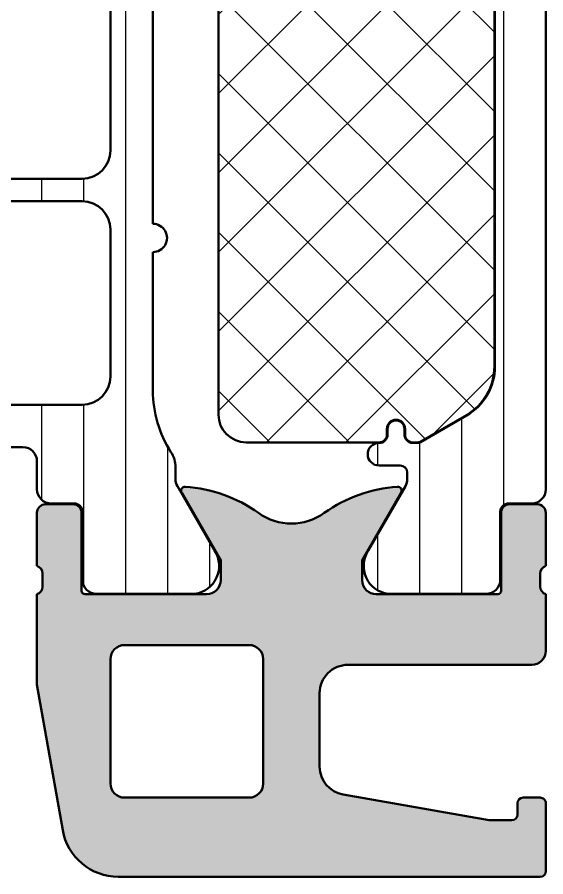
# Model space of a CAD drawing. Extents: x -50 to 20, y 0 to 92.5.
# Drawn here: x -18.7 to 0, y 0 to 30.41 of the extents above; entities that cross this region are included whole.
import ezdxf

# ---------------------------------------------------------------- set-up
doc = ezdxf.new("R2010")
doc.units = 0
for name, color, linetype, lineweight in [('0S-Alu contour', 7, 'Continuous', 50), ('0S-Alu hatch', 252, 'Continuous', 25), ('0S-Plastic contour', 254, 'Continuous', 50), ('0S-Plastic hatch', 253, 'Continuous', 25), ('0S-PT contour', 91, 'Continuous', 50), ('0S-PT hatch', 103, 'Continuous', 25)]:
    doc.layers.add(name, color=color, linetype=linetype, lineweight=lineweight)
pattern_1 = [(90, (0, 0), (-1.4859, 0), [])]

# ---------------------------------------------------------------- blocks, each defined once
blk = doc.blocks.new('284663__9034DD99_2694_4EA9_87F2_3540E70D84F1___4FC65944_0692_4AB7_A9DB_09616D38F82A_')
at = {"layer": '0S-Plastic hatch'}
h = blk.add_hatch(dxfattribs=at)
h.set_pattern_fill('ANSI31', color=256, scale=0.4680000000000001, angle=45, style=0)
h.set_pattern_definition(pattern_1)
edge = h.paths.add_edge_path()
edge.add_line((-18.30000000000016, 54.89999999999992), (-26.16602540378466, 54.89999999999991))
edge.add_arc((-26.166025403785, 54.40000000000011), 0.4999999999997869, 89.99999999996092, 119.9999999999614)
edge.add_line((-26.4160254037846, 54.83301270189232), (-30.64999999999999, 52.38852632902506))
edge.add_arc((-30.40000000000001, 51.95551362713281), 0.5000000000000119, 119.9999999999964, 180)
edge.add_line((-30.90000000000002, 51.95551362713281), (-30.90000000000002, 42.50000000000006))
edge.add_line((-30.90000000000002, 42.50000000000006), (-26.53802629928934, 16.03735954902173))
edge.add_arc((-25.55134089668851, 16.19999999999989), 0.9999999999999674, 189.3601908019133, 270.0000000000022)
edge.add_line((-25.55134089668847, 15.19999999999992), (-18.49999999999996, 15.19999999999952))
edge.add_ellipse((-18.49999999999999, 14.69999999999952), major_axis=(-0.5, 0), ratio=1, start_angle=180, end_angle=269.99999999999676, ccw=False)
edge.add_line((-17.99999999999999, 14.69999999999952), (-18.00000000000034, 13.70999432108407))
edge.add_arc((-17.50000267890922, 13.7099943210839), 0.4999973210911151, 180, 270.0003069820262)
edge.add_line((-17.50000000000003, 13.20999699999996), (-16.68966866666669, 13.20999699999996))
edge.add_ellipse((-16.68966866666669, 12.90999699999996), major_axis=(-0.2999999999999954, 0), ratio=1, start_angle=180, end_angle=270.00000000000136, ccw=False)
edge.add_line((-16.38966866666669, 12.90999699999996), (-16.39000061706371, 10.50999861706364))
edge.add_arc((-15.8900046396251, 10.50999597743857), 0.4999959774455833, 179.9996975182267, 270.0003024811859)
edge.add_line((-15.89000200000002, 10.00999999999996), (-12.41346050190056, 10.00999999999996))
edge.add_arc((-12.5557711508919, 10.99981807472281), 0.9999960709244723, 278.181608051899, 392.7270160998403)
edge.add_line((-11.71451850190055, 11.54045299999995), (-13.03303535120482, 13.82419148666038))
edge.add_ellipse((-12.60002263447439, 14.07419146095995), major_axis=(-0.5000000000000493, 0), ratio=1, start_angle=-0.005743823234126921, end_angle=29.999996599342808, ccw=False)
edge.add_line((-13.10002263196199, 14.0742415852734), (-13.0999813999081, 14.48553952193782))
edge.add_arc((-14.09998139493244, 14.48563977055342), 1.000000000049231, 359.9942561774004, 392.8769623310676)
edge.add_ellipse((-9.903592305206752, 17.19801278285536), major_axis=(-3.99666376192562, 0), ratio=1, start_angle=0, end_angle=32.87696233020711, ccw=False)
edge.add_line((-13.90025606713237, 17.19801278285534), (-13.9002560671323, 22.1024347076959))
edge.add_arc((-13.90025606713235, 22.6024347076959), 0.5, 270.0000000000065, 450.0000000000065)
edge.add_line((-13.90025606713241, 23.1024347076959), (-13.90025606713214, 34.02662736775299))
edge.add_arc((-13.90025606713235, 34.52662736775299), 0.5, 270.0000000000244, 450.0000000000244)
edge.add_line((-13.90025606713257, 35.02662736775299), (-13.90025606713199, 46.41843500766706))
edge.add_arc((-13.90025606713235, 46.91843500766706), 0.5, 270.0000000000423, 450.0000000000423)
edge.add_line((-13.90025606713273, 47.41843500766706), (-13.9002560671319, 52.70159370580744))
edge.add_ellipse((-9.903592306233213, 52.70159368955901), major_axis=(-3.996663760898689, 0), ratio=1, start_angle=327.1289949727639, end_angle=360, ccw=False)
edge.add_arc((-14.10026340410501, 55.41353035382055), 1.000000003522369, 327.1289961339606, 359.9988257753346)
edge.add_line((-13.10026340079265, 55.41350985973391), (-13.10025093800125, 55.92406174070546))
edge.add_ellipse((-12.60025275569301, 55.92540995734356), major_axis=(-0.4999999999996466, 0), ratio=1, start_angle=-29.999996599350084, end_angle=0.15449443367919002, ccw=False)
edge.add_line((-13.03326547242306, 56.17540993164298), (-11.71451850190055, 58.45954699999993))
edge.add_arc((-12.55577115089191, 59.00018192527708), 0.9999960709244783, 327.2729839001598, 441.818391948101)
edge.add_line((-12.41346050190056, 59.98999999999994), (-15.89000199999998, 59.98999999999995))
edge.add_arc((-15.89000463962506, 59.49000402256129), 0.4999959774456188, 89.99969751881291, 180.0003024817733)
edge.add_line((-16.39000061706371, 59.4900013829311), (-16.3896686666667, 57.09000299999994))
edge.add_ellipse((-16.68966866666668, 57.09000299999994), major_axis=(-0.2999999999999864, 0), ratio=1, start_angle=90, end_angle=180, ccw=False)
edge.add_line((-16.68966866666668, 56.79000299999995), (-17.50000000000003, 56.79000299999991))
edge.add_arc((-17.50000267890924, 56.29000567891603), 0.4999973210910512, 89.99969301797218, 180)
edge.add_line((-18.00000000000029, 56.29000567891603), (-17.99999999999998, 55.20000000000004))
edge.add_ellipse((-18.3000000000001, 55.20000000000004), major_axis=(-0.300000000000125, 0), ratio=1, start_angle=89.99999999999062, end_angle=180, ccw=False)
edge = h.paths.add_edge_path()
edge.add_line((-15.40025606713236, 53.10000000000057), (-15.40025606713236, 44.90000000000086))
edge.add_ellipse((-16.40025606713235, 44.90000000000086), major_axis=(-1, 0), ratio=1, start_angle=90, end_angle=180, ccw=False)
edge.add_line((-16.40025606713235, 43.90000000000086), (-29.10000000000029, 43.90000000000086))
edge.add_ellipse((-29.10000000000062, 44.90000000000099), major_axis=(-1.000000000000127, 0), ratio=1, start_angle=0, end_angle=90.0000000000187, ccw=False)
edge.add_line((-30.10000000000074, 44.90000000000064), (-30.10000000000074, 51.20495827718684))
edge.add_ellipse((-29.10000000000027, 51.20495827718684), major_axis=(-1.000000000000477, 0), ratio=1, start_angle=299.9999999999859, end_angle=360, ccw=False)
edge.add_line((-29.60000000000029, 52.07098368097181), (-26.3176914536247, 53.96602540378522))
edge.add_ellipse((-25.81769145362465, 53.09999999999988), major_axis=(-1.00000000000081, 0), ratio=1, start_angle=269.9999999999768, end_angle=299.9999999999766, ccw=False)
edge.add_line((-25.81769145362424, 54.10000000000068), (-16.40025606713235, 54.10000000000068))
edge.add_ellipse((-16.40025606713242, 53.10000000000062), major_axis=(-1.000000000000056, 0), ratio=1, start_angle=180, end_angle=269.99999999999653, ccw=False)
edge = h.paths.add_edge_path()
edge.add_line((-15.40025606713281, 42.10000000000091), (-15.40025606713236, 35.30000000000085))
edge.add_ellipse((-16.40025606713242, 35.30000000000079), major_axis=(-1.000000000000063, 0), ratio=1, start_angle=90.00000000000358, end_angle=180, ccw=False)
edge.add_line((-16.40025606713235, 34.30000000000073), (-28.31322668217892, 34.30000000000061))
edge.add_ellipse((-28.31322668217913, 34.80000000000064), major_axis=(-0.5000000000000246, 0), ratio=1, start_angle=9.360190801916701, end_angle=90.0000000000245, ccw=False)
edge.add_line((-28.80656938347958, 34.71867977451152), (-30.0922836691938, 42.51867977451182))
edge.add_ellipse((-29.5989409678933, 42.60000000000075), major_axis=(-0.5000000000000427, 0), ratio=1, start_angle=-90.0000000000191, end_angle=9.360190801895726, ccw=False)
edge.add_line((-29.59894096789314, 43.10000000000079), (-16.40025606713281, 43.10000000000079))
edge.add_ellipse((-16.40025606713275, 42.10000000000085), major_axis=(-0.999999999999943, 0), ratio=1, start_angle=180, end_angle=270.00000000000324, ccw=False)
edge = h.paths.add_edge_path()
edge.add_line((-28.01652338547539, 33.50000000000055), (-16.40025606713235, 33.50000000000078))
edge.add_ellipse((-16.40025606713229, 32.50000000000084), major_axis=(-0.999999999999936, 0), ratio=1, start_angle=180, end_angle=270.00000000000364, ccw=False)
edge.add_line((-15.40025606713236, 32.50000000000089), (-15.40025606713235, 25.70000000000083))
edge.add_ellipse((-16.40025606713237, 25.70000000000083), major_axis=(-1.000000000000014, 0), ratio=1, start_angle=90.00000000000063, end_angle=180, ccw=False)
edge.add_line((-16.40025606713235, 24.70000000000082), (-26.73080909976072, 24.70000000000071))
edge.add_ellipse((-26.73080909976078, 25.20000000000138), major_axis=(-0.5000000000006714, 0), ratio=1, start_angle=9.360190801940917, end_angle=90.00000000000728, ccw=False)
edge.add_line((-27.22415180106183, 25.11867977451196), (-28.5098660867756, 32.91867977451146))
edge.add_ellipse((-28.01652338547528, 33.00000000000064), major_axis=(-0.4999999999999077, 0), ratio=1, start_angle=-89.99999999998732, end_angle=9.360190801927217, ccw=False)
edge = h.paths.add_edge_path()
edge.add_ellipse((-16.40025606713286, 22.9000000000007), major_axis=(-1.000000000000049, 0), ratio=1, start_angle=180, end_angle=269.99999999999716, ccw=False)
edge.add_line((-15.40025606713281, 22.9000000000007), (-15.40025606713236, 17.70000000000083))
edge.add_ellipse((-16.40025606713236, 17.70000000000083), major_axis=(-1, 0), ratio=1, start_angle=90.00000000000023, end_angle=180, ccw=False)
edge.add_line((-16.40025606713235, 16.70000000000081), (-24.13913912611262, 16.7000000000007))
edge.add_ellipse((-24.13913912611248, 18.70000000000039), major_axis=(-1.999999999999688, 0), ratio=1, start_angle=9.360190801910619, end_angle=89.99999999999591, ccw=False)
edge.add_line((-26.11250993131391, 18.37471909804421), (-26.92744850435831, 23.31867977451155))
edge.add_ellipse((-26.43410580305792, 23.40000000000067), major_axis=(-0.4999999999999716, 0), ratio=1, start_angle=-89.9999999999788, end_angle=9.360190801919316, ccw=False)
edge.add_line((-26.4341058030581, 23.90000000000064), (-16.40025606713281, 23.90000000000075))
at = {"layer": '0S-Alu contour', "color": 7}
for points in [[(-29.60000000000029, 52.07098368097181), (-26.3176914536247, 53.96602540378522)], [(-25.81769145362424, 54.10000000000068), (-16.40025606713235, 54.10000000000068)], [(-15.40025606713236, 53.10000000000057), (-15.40025606713236, 44.90000000000086)], [(-30.10000000000074, 44.90000000000064), (-30.10000000000074, 51.20495827718684)], [(-16.40025606713235, 43.90000000000086), (-29.10000000000029, 43.90000000000086)], [(-29.59894096789314, 43.10000000000079), (-16.40025606713281, 43.10000000000079)], [(-28.80656938347958, 34.71867977451152), (-30.0922836691938, 42.51867977451182)], [(-15.40025606713281, 42.10000000000091), (-15.40025606713236, 35.30000000000085)], [(-16.40025606713235, 34.30000000000073), (-28.31322668217892, 34.30000000000061)], [(-28.01652338547539, 33.50000000000055), (-16.40025606713235, 33.50000000000078)], [(-27.22415180106183, 25.11867977451196), (-28.5098660867756, 32.91867977451146)], [(-15.40025606713236, 32.50000000000089), (-15.40025606713235, 25.70000000000083)], [(-16.40025606713235, 24.70000000000082), (-26.73080909976072, 24.70000000000071)], [(-26.4341058030581, 23.90000000000064), (-16.40025606713281, 23.90000000000075)], [(-26.11250993131391, 18.37471909804421), (-26.92744850435831, 23.31867977451155)], [(-15.40025606713281, 22.9000000000007), (-15.40025606713236, 17.70000000000083)], [(-16.40025606713235, 16.70000000000081), (-24.13913912611262, 16.7000000000007)]]:
    blk.add_lwpolyline(points, dxfattribs=at)
at = {"layer": '0S-Alu contour', "color": 7, "extrusion": (0, 0, -1)}
for centre, radius, start, end in [((25.81769145362465, 53.09999999999988), 1.00000000000081, 60.00000000002345, 90.0000000000232), ((16.40025606713242, 53.10000000000062), 1.000000000000056, 90.00000000000345, 180), ((29.10000000000027, 51.20495827718684), 1.000000000000477, 0, 60.0000000000141), ((29.10000000000062, 44.90000000000099), 1.000000000000127, 269.9999999999813, 0), ((16.40025606713235, 44.90000000000086), 1, 180, 270), ((29.5989409678933, 42.60000000000075), 0.5000000000000427, 350.6398091981043, 90.00000000001913), ((16.40025606713275, 42.10000000000085), 0.999999999999943, 89.99999999999675, 180), ((16.40025606713242, 35.30000000000079), 1.000000000000063, 180, 269.9999999999964), ((28.31322668217913, 34.80000000000064), 0.5000000000000246, 269.9999999999755, 350.6398091980833), ((28.01652338547528, 33.00000000000064), 0.4999999999999077, 350.6398091980728, 89.99999999998738), ((16.40025606713229, 32.50000000000084), 0.999999999999936, 89.99999999999633, 180), ((16.40025606713237, 25.70000000000083), 1.000000000000014, 180, 269.9999999999994), ((26.73080909976078, 25.20000000000138), 0.5000000000006714, 269.9999999999927, 350.6398091980591), ((26.43410580305792, 23.40000000000067), 0.4999999999999716, 350.6398091980807, 89.99999999997883), ((16.40025606713286, 22.9000000000007), 1.000000000000049, 90.00000000000286, 180), ((24.13913912611248, 18.70000000000039), 1.999999999999688, 270.0000000000041, 350.6398091980894), ((16.40025606713236, 17.70000000000083), 1, 180, 269.9999999999998)]:
    blk.add_arc(centre, radius, start, end, dxfattribs=at)
at = {"layer": '0S-Plastic contour', "color": 7}
for points in [[(-12.41346050190056, 59.98999999999994), (-15.89000199999998, 59.98999999999995)], [(-16.39000061706371, 59.4900013829311), (-16.3896686666667, 57.09000299999994)], [(-13.03326547242306, 56.17540993164298), (-11.71451850190055, 58.45954699999993)], [(-16.68966866666668, 56.79000299999995), (-17.50000000000003, 56.79000299999991)], [(-18.00000000000029, 56.29000567891603), (-17.99999999999998, 55.20000000000004)], [(-13.10026340079265, 55.41350985973391), (-13.10025093800125, 55.92406174070546)], [(-26.4160254037846, 54.83301270189232), (-30.64999999999999, 52.38852632902506)], [(-18.30000000000016, 54.89999999999992), (-26.16602540378466, 54.89999999999991)], [(-13.90025606713273, 47.41843500766706), (-13.9002560671319, 52.70159370580744)], [(-30.90000000000002, 51.95551362713281), (-30.90000000000002, 42.50000000000006), (-26.53802629928934, 16.03735954902173)], [(-13.90025606713257, 35.02662736775299), (-13.90025606713199, 46.41843500766706)], [(-13.90025606713241, 23.1024347076959), (-13.90025606713214, 34.02662736775299)], [(-13.90025606713237, 17.19801278285534), (-13.9002560671323, 22.1024347076959)], [(-25.55134089668847, 15.19999999999992), (-18.49999999999996, 15.19999999999952)], [(-17.99999999999999, 14.69999999999952), (-18.00000000000034, 13.70999432108407)], [(-13.10002263196199, 14.0742415852734), (-13.0999813999081, 14.48553952193782)], [(-11.71451850190055, 11.54045299999995), (-13.03303535120482, 13.82419148666038)], [(-17.50000000000003, 13.20999699999996), (-16.68966866666669, 13.20999699999996)], [(-16.38966866666669, 12.90999699999996), (-16.39000061706371, 10.50999861706364)], [(-15.89000200000002, 10.00999999999996), (-12.41346050190056, 10.00999999999996)]]:
    blk.add_lwpolyline(points, dxfattribs=at)
for centre, radius, start, end in [((-15.89000463962506, 59.49000402256129), 0.4999959774456188, 89.99969751881291, 180.0003024817733), ((-12.55577115089191, 59.00018192527708), 0.9999960709244783, 327.2729839001598, 81.81839194810102), ((-17.50000267890924, 56.29000567891603), 0.4999973210910512, 89.99969301797218, 180), ((-14.10026340410501, 55.41353035382055), 1.000000003522369, 327.1289961339606, 359.9988257753346), ((-26.166025403785, 54.40000000000011), 0.4999999999997869, 89.99999999996092, 119.9999999999614), ((-30.40000000000001, 51.95551362713281), 0.5000000000000119, 119.9999999999964, 180), ((-13.90025606713235, 46.91843500766706), 0.5, 270.0000000000423, 90.00000000004233), ((-13.90025606713235, 34.52662736775299), 0.5, 270.0000000000244, 90.00000000002441), ((-13.90025606713235, 22.6024347076959), 0.5, 270.0000000000065, 90.00000000000651), ((-25.55134089668851, 16.19999999999989), 0.9999999999999674, 189.3601908019133, 270.0000000000022), ((-14.09998139493244, 14.48563977055342), 1.000000000049231, 359.9942561774004, 32.87696233106756), ((-17.50000267890922, 13.7099943210839), 0.4999973210911151, 180, 270.0003069820262), ((-12.5557711508919, 10.99981807472281), 0.9999960709244723, 278.181608051899, 32.72701609984026), ((-15.8900046396251, 10.50999597743857), 0.4999959774455833, 179.9996975182267, 270.0003024811859)]:
    blk.add_arc(centre, radius, start, end, dxfattribs=at)
at = {"layer": '0S-Plastic contour', "color": 7, "extrusion": (0, 0, -1)}
for centre, radius, start, end in [((16.68966866666668, 57.09000299999994), 0.2999999999999865, 180, 270), ((12.60025275569301, 55.92540995734356), 0.4999999999996466, 359.8455055663208, 29.9999965993501), ((18.3000000000001, 55.20000000000004), 0.300000000000125, 180, 270.0000000000094), ((9.903592306233213, 52.70159368955901), 3.996663760898689, 0, 32.87100502723608), ((9.903592305206752, 17.19801278285536), 3.99666376192562, 327.1230376697929, 0), ((18.49999999999999, 14.69999999999952), 0.5, 90.00000000000325, 180), ((12.60002263447439, 14.07419146095995), 0.5000000000000493, 330.0000034006572, 0.0057438232341285), ((16.68966866666669, 12.90999699999996), 0.2999999999999954, 89.99999999999864, 180)]:
    blk.add_arc(centre, radius, start, end, dxfattribs=at)
blk = doc.blocks.new('442430__903A597C_8FF3_4122_9848_ED790C957395_')
at = {"layer": '0S-PT hatch'}
h = blk.add_hatch(dxfattribs=at)
h.set_pattern_fill('ANSI37', color=256, scale=0.625, angle=90, style=0)
h.set_pattern_definition([(135, (0, 0), (-1.403165018917055, -1.403165018917055), []), (225, (0, 0), (1.403165018917055, -1.403165018917055), [])])
edge = h.paths.add_edge_path()
edge.add_ellipse((-10.60000000000004, 53.65020331974261), major_axis=(-0.9799999999999737, 0), ratio=1, start_angle=269.9999999989983, end_angle=360, ccw=False)
edge.add_line((-10.59999999998291, 54.63020331974259), (-5.900406639391206, 54.63020331969547))
edge.add_ellipse((-5.900406639391136, 54.3497966803044), major_axis=(-0.2804066393910744, 0), ratio=1, start_angle=180, end_angle=270.0000000000143, ccw=False)
edge.add_line((-5.620000000000061, 54.3497966803044), (-5.620000000000047, 54.14922588506541))
edge.add_arc((-5.300033188098481, 54.14922588506541), 0.3199668119015655, 180, 360)
edge.add_line((-4.980066376196916, 54.14922588506541), (-4.980066376196916, 54.34979668035166))
edge.add_ellipse((-4.700066376196911, 54.34979668035165), major_axis=(-0.2800000000000047, 0), ratio=1, start_angle=273.5127870640264, end_angle=360, ccw=False)
edge.add_line((-4.71722233966846, 54.62927060206415), (-4.534987190539553, 54.62927060206415))
edge.add_ellipse((-4.534987190539615, 54.44927060206406), major_axis=(-0.180000000000085, 0), ratio=1, start_angle=240.00000000000472, end_angle=269.9999999999802, ccw=False)
edge.add_line((-4.444987190539585, 54.60515517474535), (-2.81000000000003, 53.66119488016578))
edge.add_ellipse((-3.800000000000026, 51.94646458067261), major_axis=(-1.979999999999981, 0), ratio=1, start_angle=180, end_angle=239.9999999999999, ccw=False)
edge.add_line((-1.820000000000042, 51.94646458067261), (-1.820000000000035, 18.05312877998357))
edge.add_ellipse((-3.800000000000037, 18.05312877998359), major_axis=(-1.980000000000001, 0), ratio=1, start_angle=119.99999999999969, end_angle=180, ccw=False)
edge.add_line((-2.810000000000046, 16.3383984804904), (-4.444987190539571, 15.39443818591081))
edge.add_ellipse((-4.534987190539568, 15.55032275859198), major_axis=(-0.1799999999999677, 0), ratio=1, start_angle=89.99999999999812, end_angle=120.00000000000489, ccw=False)
edge.add_line((-4.534987190539574, 15.37032275859201), (-4.717222339668417, 15.37032275859201))
edge.add_ellipse((-4.700066376196915, 15.6497966803045), major_axis=(-0.2799999999999944, 0), ratio=1, start_angle=0, end_angle=86.487212935983, ccw=False)
edge.add_line((-4.980066376196909, 15.6497966803045), (-4.980066376196909, 15.85036747559074))
edge.add_arc((-5.299495580910672, 15.85036747559074), 0.3194292047137637, 0, 180)
edge.add_line((-5.618924785624436, 15.85036747559074), (-5.618924785624443, 15.6497966803045))
edge.add_ellipse((-5.898924785624447, 15.64979668030449), major_axis=(-0.2800000000000038, 0), ratio=1, start_angle=90.00000000000199, end_angle=180, ccw=False)
edge.add_line((-5.898924785624437, 15.36979668030449), (-10.60000000000003, 15.36979668030449))
edge.add_ellipse((-10.60000000000003, 16.34979668030449), major_axis=(-0.9800000000000039, 0), ratio=1, start_angle=0, end_angle=90, ccw=False)
edge.add_line((-11.58000000000003, 16.34979668030449), (-11.58000000000002, 53.65020331974261))
at = {"layer": '0S-PT contour', "color": 7}
for points in [[(-10.59999999998291, 54.63020331974259), (-5.900406639391206, 54.63020331969547)], [(-4.71722233966846, 54.62927060206415), (-4.534987190539553, 54.62927060206415)], [(-4.444987190539585, 54.60515517474535), (-2.81000000000003, 53.66119488016578)], [(-5.620000000000061, 54.3497966803044), (-5.620000000000047, 54.14922588506541)], [(-4.980066376196916, 54.14922588506541), (-4.980066376196916, 54.34979668035166)], [(-11.58000000000003, 16.34979668030449), (-11.58000000000002, 53.65020331974261)], [(-1.820000000000042, 51.94646458067261), (-1.820000000000035, 18.05312877998357)], [(-2.810000000000046, 16.3383984804904), (-4.444987190539571, 15.39443818591081)], [(-5.618924785624436, 15.85036747559074), (-5.618924785624443, 15.6497966803045)], [(-4.980066376196909, 15.6497966803045), (-4.980066376196909, 15.85036747559074)], [(-5.898924785624437, 15.36979668030449), (-10.60000000000003, 15.36979668030449)], [(-4.534987190539574, 15.37032275859201), (-4.717222339668417, 15.37032275859201)]]:
    blk.add_lwpolyline(points, dxfattribs=at)
at = {"layer": '0S-PT contour', "color": 7, "extrusion": (0, 0, -1)}
for centre, radius, start, end in [((10.60000000000004, 53.65020331974261), 0.9799999999999737, 0, 90.00000000100168), ((5.900406639391136, 54.3497966803044), 0.2804066393910744, 89.99999999998566, 180), ((4.700066376196911, 54.34979668035165), 0.2800000000000047, 0, 86.48721293597362), ((4.534987190539615, 54.44927060206406), 0.180000000000085, 90.0000000000198, 119.9999999999953), ((3.800000000000026, 51.94646458067261), 1.979999999999981, 120.0000000000001, 180), ((3.800000000000037, 18.05312877998359), 1.980000000000001, 180, 240.0000000000003), ((10.60000000000003, 16.34979668030449), 0.9800000000000039, 270, 0), ((5.898924785624447, 15.64979668030449), 0.2800000000000038, 180, 269.999999999998), ((4.700066376196915, 15.6497966803045), 0.2799999999999944, 273.512787064017, 0), ((4.534987190539568, 15.55032275859198), 0.1799999999999677, 239.9999999999951, 270.000000000002)]:
    blk.add_arc(centre, radius, start, end, dxfattribs=at)
at = {"layer": '0S-PT contour', "color": 7}
for centre, radius, start, end in [((-5.300033188098481, 54.14922588506541), 0.3199668119015655, 180, 0), ((-5.299495580910672, 15.85036747559074), 0.3194292047137637, 0, 180)]:
    blk.add_arc(centre, radius, start, end, dxfattribs=at)
blk = doc.blocks.new('284663__798160B6_DFC3_4585_ACCB_82D0999333C2___09DF90F3_8431_4C7D_8492_146791D0062C_')
at = {"layer": '0S-Plastic hatch'}
h = blk.add_hatch(dxfattribs=at)
h.set_pattern_fill('ANSI31', color=256, scale=0.4680000000000001, angle=45, style=0)
h.set_pattern_definition(pattern_1)
edge = h.paths.add_edge_path()
edge.add_arc((-0.4999973210908451, 56.29000567891636), 0.4999973210907882, 0, 90.00030698202619)
edge.add_line((-0.5000000000000427, 56.79000299999997), (-1.310331333333373, 56.79000299999998))
edge.add_ellipse((-1.310331333333384, 57.09000299999997), major_axis=(-0.29999999999999, 0), ratio=1, start_angle=0, end_angle=90.00000000000222, ccw=False)
edge.add_line((-1.610331333333377, 57.09000299999998), (-1.609999382936351, 59.49000138293627))
edge.add_arc((-2.109995360374988, 59.49000402256134), 0.4999959774456046, 359.9996975182267, 450.0003024811858)
edge.add_line((-2.10999800000006, 59.98999999999998), (-5.586539498099497, 59.98999999999998))
edge.add_arc((-5.444228849108156, 59.00018192527712), 0.9999960709244863, 98.18160805189892, 212.7270160998402)
edge.add_line((-6.285481498099517, 58.45954699999996), (-4.966964648795261, 56.17580851333956))
edge.add_ellipse((-5.399977365525634, 55.92580853904003), major_axis=(-0.4999999999999857, 0), ratio=1, start_angle=179.9942561767025, end_angle=209.9999965993428, ccw=False)
edge.add_line((-4.899977368038094, 55.92575841472601), (-4.900000000009441, 55.7000000000647))
edge.add_ellipse((-5.150000000026923, 55.70000000006468), major_axis=(-0.250000000017482, 0), ratio=1, start_angle=89.99999999999898, end_angle=180, ccw=False)
edge.add_line((-5.150000000026928, 55.4500000000472), (-5.900406639391022, 55.45000000004714))
edge.add_arc((-5.900406639391022, 55.05074092693038), 0.3992590731167596, 90, 270)
edge.add_ellipse((-5.900406639391004, 54.35000000004706), major_axis=(-0.3014818537665675, 0), ratio=1, start_angle=180, end_angle=270.00000000000335, ccw=False)
edge.add_line((-5.59892478562444, 54.35000000004706), (-5.59892478562444, 54.1494292047609))
edge.add_arc((-5.299495580910679, 54.14942920476094), 0.2994292047137605, 180, 360)
edge.add_line((-5.000066376196919, 54.14942920476094), (-5.000066376196919, 54.3500000000472))
edge.add_ellipse((-4.700066376196947, 54.35000000004718), major_axis=(-0.2999999999999723, 0), ratio=1, start_angle=273.3936392714562, end_angle=360, ccw=False)
edge.add_line((-4.717825042085387, 54.64947392175965), (-4.534987190539595, 54.64947392175969))
edge.add_ellipse((-4.534987190539486, 54.44947392175964), major_axis=(-0.2000000000000526, 0), ratio=1, start_angle=240.0000000000182, end_angle=270.00000000003126, ccw=False)
edge.add_line((-4.434987190539514, 54.6226790025166), (-2.800000000000004, 53.67871870793689))
edge.add_ellipse((-3.799999999999933, 51.9466679003681), major_axis=(-1.999999999999888, 0), ratio=1, start_angle=180, end_angle=240.0000000000005, ccw=False)
edge.add_line((-1.800000000000039, 51.9466679003681), (-1.800000000000032, 18.05333209967902))
edge.add_ellipse((-3.800000000000025, 18.05333209967907), major_axis=(-1.999999999999993, 0), ratio=1, start_angle=119.9999999999996, end_angle=180, ccw=False)
edge.add_line((-2.80000000000004, 16.32128129211018), (-4.434987190539537, 15.37732099753067))
edge.add_ellipse((-4.53498719053973, 15.5505260782874), major_axis=(-0.199999999999962, 0), ratio=1, start_angle=90.00000000006719, end_angle=120.0000000000702, ccw=False)
edge.add_line((-4.534987190539496, 15.35052607828744), (-4.717825042085394, 15.3505260782875))
edge.add_ellipse((-4.700066376196961, 15.64999999999995), major_axis=(-0.2999999999999521, 0), ratio=1, start_angle=0, end_angle=86.60636072854493, ccw=False)
edge.add_line((-5.000066376196912, 15.64999999999995), (-5.000066376196919, 15.8505707952862))
edge.add_arc((-5.299495580910679, 15.8505707952862), 0.2994292047137605, 0, 180)
edge.add_line((-5.59892478562444, 15.8505707952862), (-5.59892478562444, 15.64999999999993))
edge.add_ellipse((-5.900406639390971, 15.65000000000003), major_axis=(-0.3014818537665311, 0), ratio=1, start_angle=89.9999999999904, end_angle=180, ccw=False)
edge.add_arc((-5.900406639391022, 14.94925907311675), 0.3992590731167524, 90, 270)
edge.add_line((-5.900406639391022, 14.55), (-5.150000000026892, 14.54999999999997))
edge.add_ellipse((-5.150000000026921, 14.29999999998249), major_axis=(-0.2500000000174793, 0), ratio=1, start_angle=180, end_angle=269.9999999999933, ccw=False)
edge.add_line((-4.900000000009441, 14.29999999998249), (-4.899977368038079, 14.07424158527375))
edge.add_ellipse((-5.399977365525623, 14.07419146095996), major_axis=(-0.4999999999999908, 0), ratio=1, start_angle=150.0000034006536, end_angle=180.0057438232342, ccw=False)
edge.add_line((-4.966964648795261, 13.82419148666039), (-6.285481498099521, 11.54045299999997))
edge.add_arc((-5.444228849108178, 10.99981807472282), 0.99999607092447, 147.2729839001595, 261.818391948101)
edge.add_line((-5.586539498099519, 10.00999999999998), (-2.109998000000047, 10.00999999999997))
edge.add_arc((-2.109995360374981, 10.5099959774386), 0.4999959774455975, 269.9996975188149, 360.0003024817733)
edge.add_line((-1.609999382936351, 10.5099986170688), (-1.610331333333377, 12.90999699999997))
edge.add_ellipse((-1.310331333333379, 12.90999699999997), major_axis=(-0.2999999999999976, 0), ratio=1, start_angle=270.0000000000001, end_angle=360, ccw=False)
edge.add_line((-1.31033133333338, 13.20999699999997), (-0.5000000000000427, 13.20999699999997))
edge.add_arc((-0.4999973210908451, 13.70999432108361), 0.4999973210908168, 269.9996930179738, 360)
edge.add_line((-2.84e-14, 13.70999432108361), (-5.68e-14, 56.29000567891636))
at = {"layer": '0S-Plastic contour', "color": 7}
for points in [[(-2.10999800000006, 59.98999999999998), (-5.586539498099497, 59.98999999999998)], [(-1.610331333333377, 57.09000299999998), (-1.609999382936351, 59.49000138293627)], [(-6.285481498099517, 58.45954699999996), (-4.966964648795261, 56.17580851333956)], [(-0.5000000000000427, 56.79000299999997), (-1.310331333333373, 56.79000299999998)], [(-2.84e-14, 13.70999432108361), (-5.68e-14, 56.29000567891636)], [(-4.899977368038094, 55.92575841472601), (-4.900000000009441, 55.7000000000647)], [(-5.150000000026928, 55.4500000000472), (-5.900406639391022, 55.45000000004714)], [(-4.717825042085387, 54.64947392175965), (-4.534987190539595, 54.64947392175969)], [(-4.434987190539514, 54.6226790025166), (-2.800000000000004, 53.67871870793689)], [(-5.59892478562444, 54.35000000004706), (-5.59892478562444, 54.1494292047609)], [(-5.000066376196919, 54.14942920476094), (-5.000066376196919, 54.3500000000472)], [(-1.800000000000039, 51.9466679003681), (-1.800000000000032, 18.05333209967902)], [(-2.80000000000004, 16.32128129211018), (-4.434987190539537, 15.37732099753067)], [(-5.59892478562444, 15.8505707952862), (-5.59892478562444, 15.64999999999993)], [(-5.000066376196912, 15.64999999999995), (-5.000066376196919, 15.8505707952862)], [(-4.534987190539496, 15.35052607828744), (-4.717825042085394, 15.3505260782875)], [(-5.900406639391022, 14.55), (-5.150000000026892, 14.54999999999997)], [(-4.900000000009441, 14.29999999998249), (-4.899977368038079, 14.07424158527375)], [(-4.966964648795261, 13.82419148666039), (-6.285481498099521, 11.54045299999997)], [(-1.31033133333338, 13.20999699999997), (-0.5000000000000427, 13.20999699999997)], [(-1.609999382936351, 10.5099986170688), (-1.610331333333377, 12.90999699999997)], [(-5.586539498099519, 10.00999999999998), (-2.109998000000047, 10.00999999999997)]]:
    blk.add_lwpolyline(points, dxfattribs=at)
for centre, radius, start, end in [((-5.444228849108156, 59.00018192527712), 0.9999960709244863, 98.18160805189892, 212.7270160998402), ((-2.109995360374988, 59.49000402256134), 0.4999959774456046, 359.9996975182267, 90.00030248118583), ((-0.4999973210908451, 56.29000567891636), 0.4999973210907882, 0, 90.00030698202619), ((-5.900406639391022, 55.05074092693038), 0.3992590731167596, 90, 270), ((-5.299495580910679, 54.14942920476094), 0.2994292047137605, 180, 0), ((-5.299495580910679, 15.8505707952862), 0.2994292047137605, 0, 180), ((-5.900406639391022, 14.94925907311675), 0.3992590731167524, 90, 270), ((-0.4999973210908451, 13.70999432108361), 0.4999973210908168, 269.9996930179738, 0), ((-5.444228849108178, 10.99981807472282), 0.99999607092447, 147.2729839001595, 261.818391948101), ((-2.109995360374981, 10.5099959774386), 0.4999959774455975, 269.9996975188149, 0.0003024817733149)]:
    blk.add_arc(centre, radius, start, end, dxfattribs=at)
at = {"layer": '0S-Plastic contour', "color": 7, "extrusion": (0, 0, -1)}
for centre, radius, start, end in [((1.310331333333384, 57.09000299999997), 0.29999999999999, 269.9999999999978, 0), ((5.399977365525634, 55.92580853904003), 0.4999999999999857, 150.0000034006572, 180.0057438232976), ((5.150000000026923, 55.70000000006468), 0.250000000017482, 180, 270.000000000001), ((5.900406639391004, 54.35000000004706), 0.3014818537665675, 89.99999999999665, 180), ((4.700066376196947, 54.35000000004718), 0.2999999999999723, 0, 86.60636072854378), ((4.534987190539486, 54.44947392175964), 0.2000000000000526, 89.99999999996871, 119.9999999999818), ((3.799999999999933, 51.9466679003681), 1.999999999999888, 119.9999999999995, 180), ((3.800000000000025, 18.05333209967907), 1.999999999999993, 180, 240.0000000000004), ((5.900406639390971, 15.65000000000003), 0.3014818537665311, 180, 270.0000000000096), ((4.700066376196961, 15.64999999999995), 0.2999999999999521, 273.3936392714551, 0), ((4.53498719053973, 15.5505260782874), 0.199999999999962, 239.9999999999298, 269.9999999999328), ((5.150000000026921, 14.29999999998249), 0.2500000000174793, 90.00000000000674, 180), ((5.399977365525623, 14.07419146095996), 0.4999999999999908, 179.9942561767658, 209.9999965993464), ((1.310331333333379, 12.90999699999997), 0.2999999999999976, 0, 89.99999999999991)]:
    blk.add_arc(centre, radius, start, end, dxfattribs=at)
blk = doc.blocks.new('445740__EC570781_A04E_4F46_BC6C_C69244B1F2D7_')
at = {"layer": '0S-Alu hatch'}
h = blk.add_hatch(color=256, dxfattribs=at)
edge = h.paths.add_edge_path()
edge.add_line((-2, 2.000000327459474), (-7.173648177666905, 2.912254089875332))
edge.add_ellipse((-6.999999999999985, 3.897061842887536), major_axis=(-0.9999999999999932, 0), ratio=1, start_angle=0, end_angle=80.00000000000063, ccw=False)
edge.add_line((-7.999999999999978, 3.897061842887538), (-8, 6.500000327459559))
edge.add_ellipse((-7.000000000000013, 6.500000327459573), major_axis=(-0.9999999999999866, 0), ratio=1, start_angle=269.99999999999926, end_angle=360, ccw=False)
edge.add_line((-7, 7.500000327459559), (-0.4999999999999503, 7.500000327459474))
edge.add_arc((-0.4999999999999716, 8.000000327459446), 0.4999999999999716, 270.0000000000025, 360)
edge.add_line((0, 8.000000327459446), (-2.84e-14, 9.999999999999972))
edge.add_ellipse((0.078836446542971, 10.26752059199305), major_axis=(-0.2788950563273862, 0), ratio=1, start_angle=-1.1645893741015811, end_angle=73.58012358051428, ccw=False)
edge.add_line((-0.2000010000000287, 10.27318899999144), (-0.2000010000000287, 10.72678299999145))
edge.add_ellipse((0.0788670956431263, 10.73244365946848), major_axis=(-0.2789255417371357, 0), ratio=1, start_angle=-73.57540544464717, end_angle=1.1628700728790022, ccw=False)
edge.add_line((-2.84e-14, 10.9999869999914), (-2.84e-14, 12.87999799999997))
edge.add_arc((-0.3000000000000398, 12.87999799999997), 0.3000000000000114, 0, 89.99999999999864)
edge.add_line((-0.3000000000000327, 13.17999799999998), (-1.279974319042821, 13.17999799999998))
edge.add_arc((-1.279974319042807, 12.87999799999997), 0.3000000000000114, 90.00000000000273, 180)
edge.add_line((-1.579974319042818, 12.87999799999997), (-1.579974319042818, 10.12000000000006))
edge.add_ellipse((-1.699974319042822, 10.12000000000006), major_axis=(-0.1200000000000037, 0), ratio=1, start_angle=90.00000000000301, end_angle=180, ccw=False)
edge.add_line((-1.699974319042816, 10.00000000000005), (-5.999999999999943, 10.00000000000005))
edge.add_ellipse((-5.999999999999959, 10.50000000000004), major_axis=(-0.4999999999999841, 0), ratio=1, start_angle=0, end_angle=90.00000000000182, ccw=False)
edge.add_line((-6.499999999999943, 10.50000000000004), (-6.499999999999857, 11.20000000000013))
edge.add_line((-6.499999999999857, 11.20000000000013), (-5.118504542377678, 13.59282032302727))
edge.add_arc((-5.238119784648517, 13.66188021535153), 0.1381197846485081, 329.9999999999962, 453.7233749421717)
edge.add_arc((-4.922392092608873, 8.810262417863242), 4.999999999999938, 93.72337494217327, 125.6276587366737)
edge.add_ellipse((-9.000000000000021, 14.50000000000014), major_axis=(-2.000000000000051, 0), ratio=1, start_angle=54.37234126332652, end_angle=125.62765873667331, ccw=False)
edge.add_arc((-13.07760790739117, 8.810262417863285), 4.999999999999905, 54.37234126332601, 86.27662505782698)
edge.add_arc((-12.76188021535155, 13.66188021535158), 0.1381197846484535, 86.27662505782705, 210.0000000000036)
edge.add_line((-12.88149545762234, 13.59282032302735), (-11.50000000000013, 11.20000000000013))
edge.add_line((-11.50000000000013, 11.20000000000013), (-11.50000000000005, 10.50000000000003))
edge.add_ellipse((-12.00000000000003, 10.50000000000004), major_axis=(-0.4999999999999841, 0), ratio=1, start_angle=89.99999999999818, end_angle=180, ccw=False)
edge.add_line((-12.00000000000005, 10.00000000000005), (-16.3000256809573, 10.00000000000005))
edge.add_ellipse((-16.30002568095731, 10.11999999999997), major_axis=(-0.1199999999999139, 0), ratio=1, start_angle=0, end_angle=90.0000000000017, ccw=False)
edge.add_line((-16.42002568095722, 10.11999999999997), (-16.42002568095722, 12.87999799999997))
edge.add_arc((-16.72002568095723, 12.87999799999997), 0.3000000000000114, 0, 89.99999999999662)
edge.add_line((-16.72002568095722, 13.17999799999998), (-17.7, 13.17999799999998))
edge.add_arc((-17.7, 12.87999799999997), 0.3000000000000114, 90, 180)
edge.add_line((-18.00000000000001, 12.87999799999997), (-18.00000000000001, 10.9999869999914))
edge.add_ellipse((-18.07886709564314, 10.73244365946849), major_axis=(-0.2789255417371111, 0), ratio=1, start_angle=178.8371299271176, end_angle=253.5754054446511, ccw=False)
edge.add_line((-17.79999900000001, 10.72678299999145), (-17.79999900000001, 10.27318899999144))
edge.add_ellipse((-18.07883644654303, 10.26752059199304), major_axis=(-0.2788950563274064, 0), ratio=1, start_angle=106.419876419487, end_angle=181.1645893741038, ccw=False)
edge.add_line((-18.00000000000002, 9.999999999999943), (-17.99999999999998, 6.805538511000548))
edge.add_line((-17.99999999999998, 6.805538511000548), (-17.09141624366987, 1.652703972125635))
edge.add_arc((-15.12180073764546, 2.000000327459503), 1.999999999999999, 190.0000000000001, 269.9999999999999)
edge.add_line((-15.12180073764546, 3.27459504e-07), (-0.2000000000000313, 3.274594746e-07))
edge.add_arc((-0.2000000000000313, 0.2000003274594775), 0.2000000000000028, 270, 360)
edge.add_line((-2.84e-14, 0.2000003274594774), (0, 2.600000327459468))
edge.add_arc((-0.2000000000000597, 2.600000327459454), 0.2000000000000597, 0, 90.00000000000406)
edge.add_line((-0.2000000000000739, 2.800000327459514), (-0.8000000000000397, 2.800000327459486))
edge.add_arc((-0.8000000000000397, 2.600000327459525), 0.1999999999999602, 90, 180)
edge.add_line((-1, 2.600000327459525), (-1.000000000000014, 2.200000327459477))
edge.add_ellipse((-1.200000000000003, 2.20000032745945), major_axis=(-0.1999999999999897, 0), ratio=1, start_angle=90.00000000000028, end_angle=180, ccw=False)
edge.add_line((-1.200000000000002, 2.00000032745946), (-2, 2.000000327459474))
edge = h.paths.add_edge_path()
edge.add_ellipse((-10.5, 7.700000327459434), major_axis=(-0.5000000000000071, 0), ratio=1, start_angle=180, end_angle=269.9999999999992, ccw=False)
edge.add_line((-10, 7.700000327459434), (-9.999999999999972, 3.300000327459457))
edge.add_ellipse((-10.49999999999996, 3.300000327459443), major_axis=(-0.4999999999999858, 0), ratio=1, start_angle=90.00000000000159, end_angle=180, ccw=False)
edge.add_line((-10.49999999999994, 2.800000327459457), (-14.89999999999995, 2.800000327459514))
edge.add_ellipse((-14.89999999999996, 3.300000327459528), major_axis=(-0.5000000000000178, 0), ratio=1, start_angle=0, end_angle=90.0000000000012, ccw=False)
edge.add_line((-15.39999999999998, 3.300000327459528), (-15.40000000000004, 7.700000327459491))
edge.add_ellipse((-14.90000000000004, 7.700000327459491), major_axis=(-0.5, 0), ratio=1, start_angle=269.9999999999996, end_angle=360, ccw=False)
edge.add_line((-14.90000000000003, 8.200000327459492), (-10.5, 8.20000032745944))
at = {"layer": '0S-Alu contour', "color": 7}
for points in [[(-12.88149545762234, 13.59282032302735), (-11.50000000000013, 11.20000000000013), (-11.50000000000005, 10.50000000000003)], [(-6.499999999999943, 10.50000000000004), (-6.499999999999857, 11.20000000000013), (-5.118504542377678, 13.59282032302727)], [(-16.72002568095722, 13.17999799999998), (-17.7, 13.17999799999998)], [(-0.3000000000000327, 13.17999799999998), (-1.279974319042821, 13.17999799999998)], [(-18.00000000000001, 12.87999799999997), (-18.00000000000001, 10.9999869999914)], [(-16.42002568095722, 10.11999999999997), (-16.42002568095722, 12.87999799999997)], [(-1.579974319042818, 12.87999799999997), (-1.579974319042818, 10.12000000000006)], [(-2.84e-14, 10.9999869999914), (-2.84e-14, 12.87999799999997)], [(-17.79999900000001, 10.72678299999145), (-17.79999900000001, 10.27318899999144)], [(-0.2000010000000287, 10.27318899999144), (-0.2000010000000287, 10.72678299999145)], [(-18.00000000000002, 9.999999999999943), (-17.99999999999998, 6.805538511000548), (-17.09141624366987, 1.652703972125635)], [(-12.00000000000005, 10.00000000000005), (-16.3000256809573, 10.00000000000005)], [(-1.699974319042816, 10.00000000000005), (-5.999999999999943, 10.00000000000005)], [(0, 8.000000327459446), (-2.84e-14, 9.999999999999972)], [(-14.90000000000003, 8.200000327459492), (-10.5, 8.20000032745944)], [(-15.39999999999998, 3.300000327459528), (-15.40000000000004, 7.700000327459491)], [(-10, 7.700000327459434), (-9.999999999999972, 3.300000327459457)], [(-7, 7.500000327459559), (-0.4999999999999503, 7.500000327459474)], [(-7.999999999999978, 3.897061842887538), (-8, 6.500000327459559)], [(-10.49999999999994, 2.800000327459457), (-14.89999999999995, 2.800000327459514)], [(-2, 2.000000327459474), (-7.173648177666905, 2.912254089875332)], [(-0.2000000000000739, 2.800000327459514), (-0.8000000000000397, 2.800000327459486)], [(-1, 2.600000327459525), (-1.000000000000014, 2.200000327459477)], [(-2.84e-14, 0.2000003274594774), (0, 2.600000327459468)], [(-1.200000000000002, 2.00000032745946), (-2, 2.000000327459474)], [(-15.12180073764546, 3.27459504e-07), (-0.2000000000000313, 3.274594746e-07)]]:
    blk.add_lwpolyline(points, dxfattribs=at)
for centre, radius, start, end in [((-12.76188021535155, 13.66188021535158), 0.1381197846484535, 86.27662505782705, 210.0000000000036), ((-13.07760790739117, 8.810262417863285), 4.999999999999905, 54.37234126332601, 86.27662505782698), ((-4.922392092608873, 8.810262417863242), 4.999999999999938, 93.72337494217327, 125.6276587366737), ((-5.238119784648517, 13.66188021535153), 0.1381197846485081, 329.9999999999962, 93.72337494217173), ((-17.7, 12.87999799999997), 0.3000000000000114, 90, 180), ((-16.72002568095723, 12.87999799999997), 0.3000000000000114, 0, 89.99999999999662), ((-1.279974319042807, 12.87999799999997), 0.3000000000000114, 90.00000000000273, 180), ((-0.3000000000000398, 12.87999799999997), 0.3000000000000114, 0, 89.99999999999864), ((-0.4999999999999716, 8.000000327459446), 0.4999999999999716, 270.0000000000025, 0), ((-0.8000000000000397, 2.600000327459525), 0.1999999999999602, 90, 180), ((-0.2000000000000597, 2.600000327459454), 0.2000000000000597, 0, 90.00000000000406), ((-15.12180073764546, 2.000000327459503), 1.999999999999999, 190.0000000000001, 269.9999999999999), ((-0.2000000000000313, 0.2000003274594775), 0.2000000000000028, 270, 0)]:
    blk.add_arc(centre, radius, start, end, dxfattribs=at)
at = {"layer": '0S-Alu contour', "color": 7, "extrusion": (0, 0, -1)}
for centre, radius, start, end in [((9.000000000000021, 14.50000000000014), 2.000000000000051, 234.3723412633267, 305.6276587366735), ((18.07886709564314, 10.73244365946849), 0.2789255417371111, 106.4245945553489, 181.1628700728825), ((-0.0788670956431263, 10.73244365946848), 0.2789255417371357, 358.837129927121, 73.57540544464716), ((12.00000000000003, 10.50000000000004), 0.4999999999999841, 180, 270.0000000000018), ((5.999999999999959, 10.50000000000004), 0.4999999999999841, 269.9999999999982, 0), ((18.07883644654303, 10.26752059199304), 0.2788950563274064, 178.8354106258962, 253.580123580513), ((16.30002568095731, 10.11999999999997), 0.1199999999999139, 269.9999999999983, 0), ((1.699974319042822, 10.12000000000006), 0.1200000000000037, 180, 269.999999999997), ((-0.078836446542971, 10.26752059199305), 0.2788950563273862, 286.4198764194857, 1.164589374101618), ((14.90000000000004, 7.700000327459491), 0.5, 0, 90.0000000000004), ((10.5, 7.700000327459434), 0.5000000000000071, 90.00000000000081, 180), ((7.000000000000013, 6.500000327459573), 0.9999999999999866, 0, 90.00000000000075), ((6.999999999999985, 3.897061842887536), 0.9999999999999932, 279.9999999999994, 0), ((14.89999999999996, 3.300000327459528), 0.5000000000000178, 269.9999999999988, 0), ((10.49999999999996, 3.300000327459443), 0.4999999999999858, 180, 269.9999999999984), ((1.200000000000003, 2.20000032745945), 0.1999999999999897, 180, 269.9999999999997)]:
    blk.add_arc(centre, radius, start, end, dxfattribs=at)
blk = doc.blocks.new('442430__D2F9AF42_91DD_4CEB_BD4E_912B685C981F_')
at = {"layer": '0S-Alu contour', "color": 7}
blk.add_blockref('445740__EC570781_A04E_4F46_BC6C_C69244B1F2D7_', (0, 0), dxfattribs=at)
at = {"layer": '0S-Plastic contour', "color": 7}
for name in ['284663__9034DD99_2694_4EA9_87F2_3540E70D84F1___4FC65944_0692_4AB7_A9DB_09616D38F82A_', '284663__798160B6_DFC3_4585_ACCB_82D0999333C2___09DF90F3_8431_4C7D_8492_146791D0062C_']:
    blk.add_blockref(name, (0, 0), dxfattribs=at)
at = {"layer": '0S-PT contour', "color": 7}
blk.add_blockref('442430__903A597C_8FF3_4122_9848_ED790C957395_', (0, 0), dxfattribs=at)

msp = doc.modelspace()

# ---------------------------------------------------------------- block references
at = {"layer": '0S-Alu contour', "color": 7}
msp.add_blockref('442430__D2F9AF42_91DD_4CEB_BD4E_912B685C981F_', (0, 0), dxfattribs=at)

doc.saveas('drawing.dxf')
